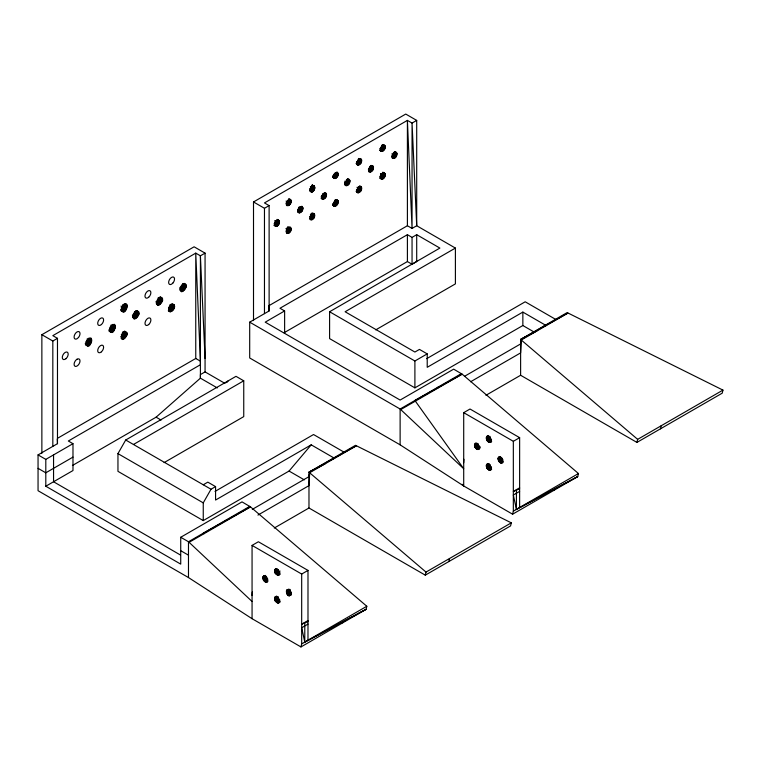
<?xml version="1.0" encoding="UTF-8"?>
<svg xmlns="http://www.w3.org/2000/svg" width="761" height="761" viewBox="0 0 761 761"><rect width="100%" height="100%" fill="white"/><g stroke="black" fill="none" stroke-linecap="round" stroke-linejoin="round"><path stroke-width="1.14" d="M45.803 486.231L72.98 470.545L72.98 443.682L45.803 459.378L45.803 486.231L180.728 564.129L180.728 537.266L242.017 501.88L250.502 506.874L366.812 606.26L366.089 609.323L300.956 646.936L252.062 618.703L188.481 577.561L38.05 490.712L38.05 454.897L57.475 443.682L57.475 338.341L52.823 335.649L195.758 253.128L200.409 255.81L205.061 358.479L205.061 371.901L200.409 374.593L200.409 378.169L156.1 417.18L72.409 465.504M53.555 454.897L53.555 481.761L180.3 554.931M164.1 462.612L243.748 416.619L243.748 380.804L235.996 376.334L125.708 440.01L117.955 453.623L117.955 471.344L203.254 520.591L289.056 471.049L311.211 444.833L334.602 458.341M188.481 577.561L188.481 541.746L180.728 537.266M57.96 438.032L195.758 358.479L195.758 253.128L200.409 361.161L200.409 378.169L217.313 387.929M203.254 520.591L203.254 502.869L211.006 489.247L215.572 486.612L207.82 482.141L203.254 484.776M215.572 486.612L215.572 500.044L311.211 444.833M284.624 333.137L284.624 310.945L279.972 308.262L407.401 234.692L412.053 237.384L416.705 234.692L439.887 248.076L329.599 311.753L329.599 338.607L414.897 387.853L522.855 325.527L522.855 312.096L427.216 367.306L427.225 353.884L419.463 349.404L414.897 352.039L345.114 311.753L455.401 248.076L455.401 283.891L375.744 329.874M308.976 475.768L308.976 507.996L425.285 575.154L510.583 525.908L511.306 522.845L355.501 445.318L308.976 472.2L308.976 475.768L309.698 472.695L356.224 445.841L308.976 472.2L426.008 572.082L425.285 575.154M284.081 332.757L407.401 261.556L407.401 234.692M407.401 261.556L412.053 264.238L412.053 237.384M414.897 387.853L414.897 360.999L427.225 353.884M416.705 234.692L416.705 261.556L412.053 264.238M520.619 343.03L520.619 375.268L636.928 442.417L722.227 393.171L722.95 390.108L567.145 312.59L520.619 339.463L520.619 343.03L521.342 339.967L567.868 313.104L520.619 339.463L637.651 439.354L636.928 442.417M307.986 640.229L307.996 570.408L258.369 541.756L252.062 545.399L252.062 618.703M519.63 507.492L519.639 437.67L470.013 409.018L463.706 412.662L463.706 485.975L512.6 514.198L577.732 476.595L578.455 473.532L462.146 374.146L453.67 369.152L400.124 400.058L265.209 322.16L284.624 310.945M309.698 472.695L308.966 485.632L257.941 515.083M521.342 339.967L520.619 352.895L470.602 381.756M252.062 595.54L252.272 591.991M463.706 462.802L463.915 459.264M85.983 342.907C90.026 355.254 96 327.163 85.983 342.907L89.608 344.999M109.622 329.266C113.646 341.613 119.639 313.522 109.622 329.266L113.237 331.349M121.437 308.795C125.46 321.18 131.415 293.052 121.437 308.795L125.051 310.888M127.144 334.555C123.168 322.245 117.127 350.288 127.144 334.555L122.635 331.958M138.987 314.112C134.963 301.736 128.913 329.779 138.987 314.112L134.478 311.506M162.616 300.462C158.592 288.086 152.552 316.138 162.616 300.462L158.117 297.865M168.695 308.795C168.229 315.92 177.655 307.796 173.641 304.419L170.816 305.199L168.695 308.795L172.319 310.888M186.217 286.802C182.212 274.445 176.229 302.545 186.217 286.802L182.621 284.719M342.631 622.869L342.888 621.766M448.79 561.58L449.513 558.517M554.274 490.141L554.541 489.038M660.443 428.843L661.166 425.78M300.956 646.936L301.679 643.873L301.689 574.051L252.062 545.399M512.6 514.198L513.333 511.135L513.333 441.313L463.706 412.662M286.612 590.251C286.478 602.674 296.723 590.184 286.612 590.251L288.419 589.214M278.821 220.424C276.034 219.587 273.151 225.075 275.986 226.426C279.306 226.179 281.275 220.129 277.023 219.387M290.578 203.682C292.624 190.374 280.267 212.024 290.578 203.682L286.069 201.085M290.578 231.439C292.624 218.131 280.267 239.782 290.578 231.439L286.069 228.842M302.355 210.759C304.41 197.451 292.043 219.12 302.355 210.759L298.75 208.676M312.2 185.066L314.141 186.16C311.344 185.323 308.471 190.802 311.297 192.162C314.616 191.915 316.586 185.865 312.333 185.113M314.141 217.836C316.186 204.528 303.829 226.188 314.141 217.836L310.536 215.763M325.889 197.175C327.943 183.867 315.577 205.518 325.889 197.175L322.284 195.092M337.599 176.542C339.644 163.225 327.287 184.885 337.599 176.542L333.993 174.459M337.599 204.29C339.644 190.982 327.287 212.642 337.599 204.29L333.993 202.217M349.347 183.629C351.401 170.321 339.035 191.972 349.347 183.629L345.751 181.546M361.104 162.968C363.159 149.66 350.792 171.311 361.104 162.968L357.499 160.885M361.104 190.726C363.159 177.418 350.792 199.068 361.104 190.726L357.499 188.642M372.861 170.055C374.907 156.747 362.55 178.397 372.861 170.055L369.256 167.972M384.619 149.394C386.664 136.086 374.307 157.736 384.619 149.394L381.014 147.311M384.619 173.223C381.822 172.386 378.94 177.874 381.775 179.225C385.095 178.978 387.064 172.937 382.812 172.186M396.367 156.481C398.422 143.173 386.055 164.833 396.367 156.481L391.867 153.884M226.711 382.612L228.243 380.804M267.358 578.579L263.477 580.243C261.432 566.935 273.789 588.586 263.477 580.243L266.873 577.713M280.086 571.064L275.235 573.147C273.189 559.839 285.546 581.499 275.235 573.147L278.621 570.617M479.011 445.841L475.13 447.506C473.076 434.198 485.442 455.858 475.13 447.506L478.517 444.976M490.759 438.755L486.878 440.419C484.833 427.111 497.19 448.762 486.878 440.419L490.274 437.889M279.116 599.24L275.235 600.905C273.189 587.597 285.546 609.257 275.235 600.905L278.621 598.374M290.873 592.153L286.992 593.818L290.379 591.287M490.759 466.503L486.878 468.177C484.833 454.869 497.19 476.519 486.878 468.177L490.274 465.646M502.517 459.416L498.636 461.08C496.591 447.772 508.947 469.432 498.636 461.08L502.022 458.55M266.578 576.914L263.106 579.454L266.711 577.371M278.326 569.818L274.864 572.358L278.469 570.284M478.222 444.177L474.75 446.717L478.355 444.643M489.979 437.09L486.507 439.63L490.113 437.546M278.326 597.575L274.864 600.115L278.469 598.041M290.084 590.488L286.612 593.028L290.217 590.945M489.979 464.847L486.507 467.387L490.113 465.304M501.727 457.751L498.265 460.291L501.87 458.208M265.541 576.762L262.868 578.645L266.474 576.572M277.299 569.666L274.626 571.559L278.231 569.475M477.185 444.024L474.522 445.917L478.117 443.834M489.827 436.3L486.269 438.821L489.875 436.738M278.184 596.795L274.626 599.316L278.231 597.233M289.941 589.699L286.383 592.22L289.989 590.136M488.942 464.695L486.269 466.579L489.875 464.495M500.7 457.599L498.027 459.492L500.728 457.922M265.532 576.039L262.792 577.884L265.494 576.324M277.28 568.943L274.55 570.788L277.251 569.228M477.176 443.302L474.436 445.147L477.137 443.587M488.933 436.205L486.193 438.06L488.895 436.5M277.28 596.7L274.55 598.546L277.251 596.985M289.037 589.604L286.298 591.459L289.903 589.375M488.933 463.963L486.193 465.818L488.895 464.258M500.681 456.876L497.951 458.721L500.652 457.161M265.675 575.421L262.868 577.209L265.579 575.649M276.5 568.924L274.626 570.122L276.424 569.076M476.386 443.283L474.522 444.481L476.319 443.435M488.143 436.196L486.269 437.385L488.077 436.348M276.5 596.681L274.626 597.88L276.424 596.833M288.248 589.594L286.383 590.783L289.085 589.223M488.143 463.953L486.269 465.142L488.971 463.582M499.901 456.857L498.027 458.046L499.825 457.009M488.419 435.711L486.507 436.852L488.305 435.815M265.018 575.535L263.106 576.676L264.904 575.639M276.766 596.196L274.864 597.337L276.662 596.301M578.455 473.532L513.333 511.135L577.732 476.595L516.424 509.347L513.333 495.04L519.63 491.378M366.812 606.26L301.679 643.873L366.089 609.323L304.781 642.075L301.689 627.768L307.986 624.106M253.508 320.59L253.508 201.96L405.746 114.064L416.705 120.4L416.705 225.741L412.053 228.424L407.401 225.741L268.576 305.893M41.865 453.318L41.865 334.697L194.103 246.802L205.061 253.128L205.061 358.479M253.508 201.96L264.467 208.286L269.118 205.603L269.118 310.954L249.694 322.16L249.694 357.974L400.124 444.833L463.706 485.975L462.051 484.272M416.705 120.4L412.053 123.082L407.401 120.39L264.467 202.921L269.118 205.603M41.865 334.697L52.823 341.023L57.475 338.341M205.061 253.128L200.409 255.81L200.409 364.738L68.328 441L72.98 443.682M72.98 457.114L45.803 472.809L38.05 468.329M133.46 444.481L243.748 380.804M426.655 358.688L525.195 301.794L555.891 319.515M215.002 491.425L313.542 434.531L344.248 452.253M461.423 373.622L400.124 409.018L249.694 322.16M400.809 409.551L462.146 374.146L414.897 400.486L463.706 468.738L400.124 409.018L400.124 444.833M464.981 376.048L520.505 343.991M249.779 506.36L188.481 541.746L252.062 601.475M189.166 542.289L250.502 506.874L203.254 533.223L203.977 533.737M252.3 509.375L308.861 476.719M485.918 395.301L520.619 375.268M274.274 528.029L308.976 507.996M486.878 440.419L490.484 438.336M475.13 447.506L478.726 445.432M490.969 439.059L487.363 441.142L491.292 439.401M479.221 446.155L475.615 448.229L479.544 446.498M491.539 439.668L487.934 441.741L490.902 440.372M479.782 446.755L476.177 448.838L480.134 447.011M491.245 440.629L488.543 442.189L491.511 440.743M479.487 447.725L476.786 449.285L479.753 447.829M490.95 441.409L489.152 442.445L491.111 441.418M480.096 447.982L477.394 449.542L479.363 448.514M491.52 441.456L489.723 442.493L491.663 441.409M275.235 573.147L278.84 571.073M263.477 580.243L267.082 578.16M279.325 571.796L275.72 573.87L279.648 572.139M267.568 578.883L263.972 580.966L267.891 579.235M279.896 572.396L276.291 574.479L279.249 573.109M267.235 580.006L264.533 581.566L267.501 580.205M279.601 573.366L276.899 574.926L279.858 573.471M267.843 580.453L265.142 582.013L267.121 581.052M279.306 574.136L277.508 575.183L279.468 574.155M267.549 581.233L265.751 582.27L267.72 581.242M279.877 574.194L278.069 575.23L280.01 574.146M513.333 441.313L519.639 437.67M301.689 574.051L307.996 570.408M498.636 461.08L502.241 459.007M486.878 468.177L490.484 466.093M502.726 459.72L499.121 461.803L503.05 460.072M490.969 466.816L487.363 468.9L491.292 467.159M502.393 460.852L499.692 462.412L502.65 461.042M491.539 467.425L487.934 469.499L490.902 468.129M503.002 461.299L500.3 462.859L502.27 461.889M491.245 468.386L488.543 469.946L491.511 468.5M502.707 462.07L500.909 463.116L502.869 462.089M490.95 469.166L489.152 470.203L491.111 469.176M491.52 469.214L489.723 470.25L491.663 469.166M286.992 593.818L290.597 591.735M275.235 600.905L278.84 598.831M291.083 592.458L287.477 594.541L291.406 592.8M279.325 599.554L275.72 601.628L279.648 599.896M290.75 593.58L288.048 595.14L291.006 593.77M279.896 600.153L276.291 602.236L279.249 600.867M291.358 594.027L288.647 595.587L290.626 594.626M279.601 601.123L276.899 602.683L279.858 601.228M291.063 594.807L289.256 595.844L291.225 594.817M279.306 601.894L277.508 602.94L279.468 601.913M279.877 601.951L278.069 602.988L280.01 601.903M519.639 487.811L513.333 491.454L519.63 488.781M307.996 620.548L301.689 624.191L307.986 621.518M637.651 439.354L722.95 390.108M426.008 572.082L511.306 522.845M520.619 339.463L536.847 331.016M308.976 472.2L325.204 463.744M381.166 146.968L384.99 148.604L381.385 146.521M392.923 154.064L396.738 155.691L393.142 153.617M357.66 160.542L361.475 162.179L357.879 160.095M369.418 167.639L373.232 169.265L369.627 167.182M381.166 174.726L384.99 176.362L380.481 173.755M334.155 174.117L337.97 175.743L334.364 173.67M345.903 181.213L349.727 182.84L346.122 180.757M357.66 188.3L361.475 189.927L356.976 187.33M310.697 187.663L314.512 189.289L310.907 187.206M322.445 194.759L326.269 196.386L322.664 194.302M334.155 201.874L337.97 203.501L334.364 201.427M287.135 201.265L290.949 202.892L287.344 200.809M298.911 208.343L302.735 209.969L299.13 207.886M310.697 215.42L314.512 217.047L310.907 214.963M275.377 221.927L279.201 223.553L274.692 220.956M286.184 228.614L290.949 230.65L287.344 228.566M381.955 146.378L385.218 147.796L381.622 145.712M393.703 153.475L396.976 154.892L393.37 152.809M358.441 159.953L361.713 161.37L358.108 159.287M370.198 167.04L373.47 168.457L369.865 166.383M380.861 173.66L385.218 175.553L381.622 173.47M334.935 173.527L338.207 174.944L335.506 173.384M346.693 180.614L349.955 182.031L346.36 179.957M358.441 187.71L361.713 189.128L358.108 187.044M310.383 186.597L314.75 188.49L312.039 186.93M323.225 194.16L326.498 195.577L322.892 193.494M334.935 201.285L338.207 202.702L334.602 200.619M287.915 200.666L291.187 202.084L288.486 200.524M298.607 207.277L302.964 209.161L299.358 207.087M310.383 214.355L314.75 216.248L311.144 214.164M275.073 220.861L279.43 222.754L275.824 220.671M286.821 227.958L291.187 229.841L287.582 227.767M382.108 145.598L385.304 147.035L382.602 145.475M393.865 152.685L397.061 154.122L394.35 152.561M358.602 159.163L361.798 160.609L359.087 159.039M370.35 166.259L373.546 167.696L370.845 166.136M382.108 173.346L385.304 174.792L382.602 173.232M335.087 172.737L338.284 174.174L335.582 172.614M346.845 179.834L350.041 181.27L347.339 179.71M358.602 186.921L361.798 188.357L359.087 186.797M311.63 186.283L314.826 187.72L312.124 186.16M323.387 193.38L326.583 194.816L323.882 193.256M335.087 200.495L338.284 201.931L335.582 200.371M288.077 199.886L291.263 201.323L288.562 199.763M299.853 206.963L303.049 208.4L300.348 206.84M311.63 214.041L314.826 215.477L311.22 213.394M276.319 220.547L279.515 221.984L276.804 220.424M288.077 227.644L291.263 229.08L287.658 226.997M382.108 144.875L385.218 146.359L382.517 144.799M394.902 152.466L396.976 153.456L394.274 151.896M358.602 158.45L361.713 159.934L359.915 158.897M371.397 166.031L373.47 167.02L370.769 165.46M383.144 173.127L385.218 174.117L383.42 173.08M336.134 172.519L338.207 173.508L336.4 172.462M347.882 179.606L349.955 180.595L347.254 179.035M359.639 186.702L361.713 187.691L359.915 186.645M312.666 186.055L314.75 187.054L312.039 185.484M324.424 193.151L326.498 194.141L324.7 193.104M335.087 199.782L338.207 201.265L335.506 199.705M289.113 199.658L291.187 200.647L288.486 199.087M300.89 206.735L302.964 207.724L301.166 206.688M311.63 213.318L314.75 214.802L312.039 213.242M277.356 220.329L279.43 221.318L277.632 220.271M288.077 226.921L291.187 228.405L289.38 227.368M382.964 144.79L384.99 145.827L383.183 144.79M394.721 151.886L396.738 152.913L394.94 151.877M371.206 165.451L373.232 166.488L371.435 165.451M382.964 172.547L384.99 173.584L383.183 172.538M347.701 179.025L349.727 180.062L347.92 179.025M359.458 186.122L361.475 187.158L359.677 186.112M312.486 185.484L314.512 186.512L312.704 185.475M335.943 199.696L337.97 200.733L336.172 199.686M288.923 199.078L290.949 200.114L289.151 199.078M312.486 213.232L314.512 214.269L312.704 213.232M277.175 219.748L279.201 220.785L277.394 219.739M312.162 185.066L314.141 186.16M298.169 210.274L301.327 212.072M297.97 209.256L301.87 211.482L298.54 208.99M380.519 148.034L384.124 150.117L380.804 147.624M392.276 155.13L395.882 157.204L392.552 154.711M379.958 148.642L383.563 150.716L380.281 148.29M392.609 156.252L395.311 157.812L392.039 155.387M380.253 149.603L382.954 151.163L380.1 149.118M392.001 156.699L394.702 158.259L391.858 156.214M380.538 150.383L382.345 151.42L380.443 150.126M379.977 150.431L381.775 151.468L379.863 150.24M392.296 157.47L394.093 158.516L392.2 157.213M381.014 175.068L384.619 177.151M357.014 161.608L360.619 163.691L357.29 161.189M368.771 168.695L372.376 170.778L369.047 168.286M380.519 175.791L384.124 177.874L380.804 175.382M356.443 162.207L360.048 164.29L356.776 161.865M369.104 169.827L371.806 171.387L368.524 168.961M379.958 176.39L383.563 178.474L380.281 176.048M356.738 163.177L359.439 164.737L356.595 162.692M368.495 170.274L371.197 171.834L368.353 169.789M356.129 163.434L358.831 164.994L356.938 163.691M380.253 177.361L382.954 178.921L380.1 176.875M356.462 164.005L358.269 165.042L356.357 163.815M368.79 171.044L370.588 172.091L368.685 170.787M380.538 178.141L382.345 179.177L380.443 177.874M379.977 178.188L381.775 179.225L379.863 177.998M333.508 175.182L337.113 177.256L333.784 174.764M345.256 182.269L348.861 184.352L344.704 181.232M357.014 189.365L360.619 191.449L357.29 188.947M332.938 175.781L336.543 177.865L333.261 175.439M344.695 182.878L348.3 184.961L345.018 182.526M356.443 189.965L360.048 192.048L356.776 189.622M333.232 176.752L335.934 178.312L333.08 176.267M344.99 183.839L347.691 185.399L344.838 183.363M332.624 177.009L335.325 178.569L332.471 176.619M356.738 190.935L359.439 192.495L356.595 190.45M345.275 184.619L347.083 185.655L345.18 184.362M455.401 248.076L416.705 225.741L412.053 123.082L412.053 228.424L407.401 120.39L407.401 225.741M344.714 184.666L346.512 185.713M356.129 191.192L358.831 192.752L356.938 191.449M356.462 191.762L358.269 192.799L356.357 191.572M310.536 188.005L314.141 190.079M310.05 188.728L313.646 190.802L310.326 188.309M321.798 195.815L325.404 197.898L322.084 195.406M333.508 202.94L337.113 205.013L333.784 202.521M522.855 312.096L546.255 325.603M310.383 189.85L313.085 191.411L309.803 188.985M321.237 196.424L324.842 198.497L321.561 196.072M309.775 190.298L312.476 191.858L310.574 190.488M332.938 203.539L336.543 205.622L334.079 203.805M321.523 197.384L324.234 198.944L321.38 196.899M310.06 191.068L311.867 192.114L309.965 190.811M333.232 204.509L335.934 206.069L333.08 204.024M321.817 198.164L323.625 199.201L321.874 198.012M321.256 198.212L323.054 199.249L321.142 198.022M332.624 204.766L335.325 206.326L332.471 204.376M332.957 205.337L334.754 206.374L332.842 205.147M522.855 325.527L534.041 331.986M286.488 202.321L290.093 204.405L286.764 201.912M310.05 216.476L313.646 218.559L310.326 216.067M286.821 203.453L289.522 205.013L286.241 202.588M310.383 217.608L313.085 219.168L309.803 216.742M286.212 203.9L288.914 205.46L286.069 203.415M286.507 204.671L288.305 205.717L286.412 204.414M309.775 218.055L312.476 219.615L310.574 218.245M310.06 218.826L311.867 219.872L309.965 218.569M297.722 211.796L299.52 212.842L297.76 211.701M275.216 222.269L278.821 224.352M274.731 222.992L278.336 225.075L275.006 222.573M286.488 230.079L290.093 232.162L286.764 229.67M274.169 223.591L277.765 225.675L274.493 223.249M286.821 231.211L289.522 232.771L286.241 230.345M274.455 224.562L277.156 226.122L274.312 224.076M286.212 231.648L288.914 233.208L286.069 231.173M274.75 225.342L276.557 226.378L274.654 225.075M274.188 225.389L275.986 226.426L274.074 225.199M286.507 232.428L288.305 233.465L286.412 232.172M329.599 311.753L414.897 360.999M184.152 283.358L185.95 284.405M183.544 283.492L186.255 285.052M182.716 283.786L186.321 285.86M181.422 285.194L185.922 287.801M180.947 286.174L185.456 288.771M180.338 287.068L184.847 289.665M179.625 287.82L184.133 290.426M179.767 288.895L183.363 290.978M179.9 289.741L182.602 291.301M180.091 290.331L181.889 291.377M160.523 297.009L162.321 298.046M172.309 303.81L174.107 304.847M159.915 297.142L162.616 298.702M171.701 303.943L174.402 305.503M159.116 297.446L162.721 299.52M170.902 304.248L174.507 306.331M169.903 304.666L174.402 307.273M157.822 298.854L162.321 301.461M169.608 305.665L174.107 308.262M157.318 299.815L161.827 302.421M169.132 306.635L173.641 309.242M156.709 300.709L161.208 303.316M168.523 307.539L173.032 310.136M155.995 301.461L160.504 304.067M156.129 302.545L159.734 304.619M168.847 309.889L171.548 311.449M156.271 303.392L158.973 304.952M168.99 310.726L170.787 311.772M156.452 303.981L158.259 305.018M168.276 310.802L170.074 311.839M125.042 303.81L126.849 304.847M136.885 310.65L138.692 311.687M124.443 303.943L127.144 305.503M136.286 310.783L138.987 312.343M123.634 304.248L127.239 306.331M135.487 311.087L139.092 313.171M122.635 304.666L127.144 307.273M122.34 305.665L126.849 308.262M134.155 312.486L138.664 315.083M120.97 306.122L126.374 309.242M133.689 313.465L138.188 316.062M121.256 307.53L125.765 310.136M133.08 314.36L137.579 316.957M132.366 315.111L136.866 317.708M120.714 309.385L124.319 311.458M132.5 316.186L136.105 318.269M120.847 310.222L123.548 311.791M132.633 317.033L135.334 318.593M121.037 310.821L122.844 311.858M132.823 317.622L134.63 318.659M195.758 358.479L200.409 361.161M205.061 371.901L225.018 383.43M112.657 324.424L115.358 325.984M124.471 331.244L127.173 332.804M111.848 324.728L115.453 326.811M123.634 331.539L127.239 333.613M110.849 325.147L115.358 327.753M110.526 326.127L115.035 328.723M122.34 332.947L126.849 335.553M110.06 327.106L114.559 329.703M121.874 333.927L126.374 336.524M109.441 328.001L113.95 330.597M121.256 334.821L125.765 337.418M121.446 336.096L125.051 338.179M108.871 329.827L112.476 331.91M120.685 336.647L124.29 338.731M109.004 330.674L111.705 332.234M121.722 338.017L123.52 339.054M109.194 331.263L110.992 332.31M121.009 338.084L122.806 339.13M89.018 338.065L91.72 339.634M88.219 338.379L91.824 340.452M87.22 338.797L91.72 341.394M86.925 339.786L91.425 342.393M86.421 340.747L90.93 343.354M85.812 341.641L90.321 344.248M85.232 343.477L88.837 345.551M85.375 344.314L88.076 345.875M85.565 344.914L87.363 345.951M289.056 471.049L304.314 479.858M156.1 417.18L161.075 420.053M125.708 440.01L211.006 489.247M117.955 453.623L203.254 502.869M38.05 454.897L45.803 459.378M180.728 550.698L188.481 555.178M297.77 210.873L300.671 212.547L298.074 210.654M298.122 211.682L300.062 212.804L298.331 211.606M544.125 325.898L544.847 326.393M332.481 458.626L333.204 459.13M437.965 387.168L438.688 387.682M226.321 519.906L227.044 520.419M297.627 209.351L300.852 211.796M268.918 306.198L269.118 310.954M57.265 438.935L57.475 443.682M516.424 490.636L516.424 509.347M304.781 623.364L304.781 642.075M264.467 208.286L264.467 313.637M52.823 341.023L52.823 446.374M78.535 337.437L77.051 338.75A4.176 2.416 -60 0 1 74.274 335.772A4.176 2.416 -60 0 1 78.954 331.625A4.176 2.416 -60 0 1 78.535 337.437M173.061 282.864L171.577 284.176A4.176 2.416 -60 0 1 168.809 281.199A4.176 2.416 -60 0 1 173.479 277.052A4.176 2.416 -60 0 1 173.061 282.864M77.051 359.211L76.29 359.772A4.176 2.416 -60 0 0 74.787 366.127A4.176 2.416 -60 0 0 79.734 362.521A4.176 2.416 -60 0 0 77.051 359.211M101.422 324.528A4.176 2.416 -60 0 0 102.745 318.06A4.176 2.416 -60 0 0 97.798 322.445A4.176 2.416 -60 0 0 101.422 324.528M148.68 297.247A4.176 2.416 -60 0 0 150.012 290.769A4.176 2.416 -60 0 0 145.066 295.154A4.176 2.416 -60 0 0 148.68 297.247M148.709 324.547A4.176 2.416 -60 0 0 150.041 318.079A4.176 2.416 -60 0 0 145.094 322.455A4.176 2.416 -60 0 0 148.709 324.547M101.422 351.82A4.176 2.416 -60 0 0 102.745 345.351A4.176 2.416 -60 0 0 97.798 349.727A4.176 2.416 -60 0 0 101.422 351.82M65.998 358.659A4.176 2.416 -60 0 0 67.329 352.181A4.176 2.416 -60 0 0 62.383 356.567A4.176 2.416 -60 0 0 65.998 358.659"/></g></svg>
